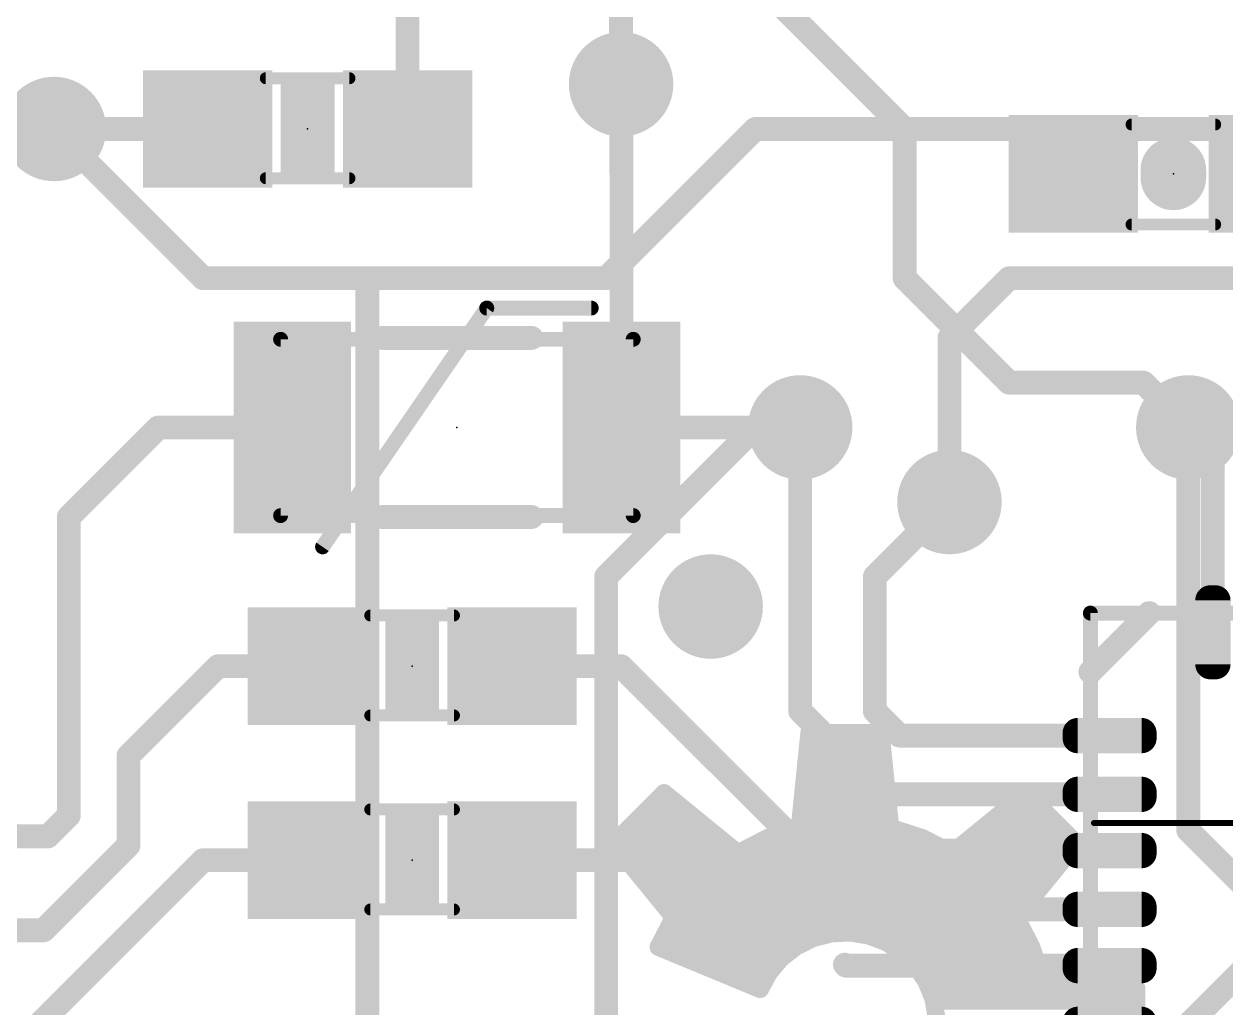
# Model space of a CAD drawing. Extents: x -0.9 to 39.5, y -0.1 to 25.5.
# Drawn here: x 9.02 to 19.24, y 12.84 to 21.21 of the extents above; entities that cross this region are included whole.
import ezdxf

# ---------------------------------------------------------------- set-up
doc = ezdxf.new("R2010")
doc.units = 0
for name, color, linetype in [('1', 12, 'CONTINUOUS'), ('16', 132, 'CONTINUOUS'), ('18', 110, 'CONTINUOUS'), ('21', 41, 'CONTINUOUS'), ('22', 40, 'CONTINUOUS'), ('23', 53, 'CONTINUOUS'), ('49', 253, 'CONTINUOUS'), ('51', 53, 'CONTINUOUS')]:
    doc.layers.add(name, color=color, linetype=linetype)

# ---------------------------------------------------------------- blocks, each defined once
blk = doc.blocks.new('RECT')
blk.add_solid([(-0.5, -0.5), (0.5, -0.5), (-0.5, 0.5), (0.5, 0.5)])
blk = doc.blocks.new('RECT128000X48000R85')
at = {"const_width": 0.1275}
blk.add_lwpolyline([(0.3362, -0.0225), (0.3362, 0.0225, 0.4142), (0.2725, 0.0863), (-0.2725, 0.0863, 0.4142), (-0.3362, 0.0225), (-0.3362, -0.0225, 0.4142), (-0.2725, -0.0863), (0.2725, -0.0863, 0.4142)], format="xyb", close=True, dxfattribs=at)
blk.add_solid([(-0.2979, -0.0479), (0.2979, -0.0479), (-0.2979, 0.0479), (0.2979, 0.0479)])
blk = doc.blocks.new('ROUNDV')
at = {"const_width": 0.5}
blk.add_lwpolyline([(0, -0.25, 1), (0, 0.25, 1), (0, -0.25)], format="xyb", dxfattribs=at)

msp = doc.modelspace()

# ---------------------------------------------------------------- linework, layer by layer
at = {"layer": '1', "const_width": 0.2032}
for points in [[(12.28, 20.32), (12.28, 21.59)], [(16.51, 20.32), (15.24, 21.59)], [(14.1, 19.936), (14.097, 20.701)], [(9.271, 20.32), (8.128, 20.32)], [(9.271, 20.32), (10.58, 20.32)], [(16.51, 19.05), (16.51, 20.32)], [(14.1, 17.78), (14.1, 19.936)], [(17.399, 18.161), (16.51, 19.05)], [(17.399, 18.161), (18.542, 18.161)], [(18.542, 18.161), (18.923, 17.78)], [(9.398, 17.018), (10.16, 17.78)], [(11.3, 17.78), (10.16, 17.78)], [(15.621, 17.78), (14.1, 17.78)], [(15.621, 17.78), (15.621, 15.367)], [(19.1323, 17.5707), (18.923, 17.78)], [(19.1323, 16.0365), (19.1323, 17.5707)], [(16.256, 16.51), (16.891, 17.145)], [(9.398, 14.478), (9.398, 17.018)], [(16.256, 15.367), (16.256, 16.51)], [(10.668, 15.748), (9.906, 14.986)], [(11.469, 15.748), (10.668, 15.748)], [(13.169, 15.748), (14.097, 15.748)], [(15.6661, 14.1789), (14.097, 15.748)], [(15.621, 15.367), (16.3303, 14.6577)], [(16.4653, 15.1577), (16.256, 15.367)], [(18.2535, 15.1577), (16.4653, 15.1577)], [(9.906, 14.224), (9.906, 14.986)], [(18.2535, 14.6577), (16.3303, 14.6577)], [(9.398, 14.478), (9.22, 14.3)], [(7.58, 14.3), (9.22, 14.3)], [(9.182, 13.5), (9.906, 14.224)], [(18.2535, 14.1789), (15.6661, 14.1789)], [(9.144, 12.7), (10.541, 14.097)], [(10.541, 14.097), (11.469, 14.097)], [(15.113, 14.097), (13.169, 14.097)], [(15.5311, 13.6789), (15.113, 14.097)], [(18.2535, 13.6789), (15.5311, 13.6789)], [(7.58, 13.5), (9.182, 13.5)], [(16.01, 13.2), (16.002, 13.208)], [(18.2535, 13.2), (16.01, 13.2)]]:
    msp.add_lwpolyline(points, dxfattribs=at)
at = {"layer": '1', "const_width": 0.1016}
for points in [[(14.1478, 20.7012, 1), (14.0462, 20.7008)], [(9.271, 20.3708, 1), (9.271, 20.2692)], [(9.271, 20.2692, 1), (9.271, 20.3708)], [(10.58, 20.2692, 1), (10.58, 20.3708)], [(12.2292, 20.32, 1), (12.3308, 20.32)], [(16.5608, 20.32, 1), (16.4592, 20.32)], [(16.4741, 20.2841, 1), (16.5459, 20.3559)], [(14.1508, 19.936, 1), (14.0492, 19.936)], [(14.0492, 19.9358, 1), (14.1508, 19.9362)], [(16.5459, 19.0859, 1), (16.4741, 19.0141)], [(16.4592, 19.05, 1), (16.5608, 19.05)], [(17.399, 18.2118, 1), (17.399, 18.1102)], [(17.3631, 18.1251, 1), (17.4349, 18.1969)], [(18.5779, 18.1969, 1), (18.5061, 18.1251)], [(18.542, 18.1102, 1), (18.542, 18.2118)], [(10.16, 17.8308, 1), (10.16, 17.7292)], [(10.1959, 17.7441, 1), (10.1241, 17.8159)], [(11.3, 17.7292, 1), (11.3, 17.8308)], [(14.1, 17.8308, 1), (14.1, 17.7292)], [(14.0492, 17.78, 1), (14.1508, 17.78)], [(15.6718, 17.78, 1), (15.5702, 17.78)], [(15.621, 17.7292, 1), (15.621, 17.8308)], [(18.9589, 17.8159, 1), (18.8871, 17.7441)], [(18.8871, 17.7441, 1), (18.9589, 17.8159)], [(19.1831, 17.5707, 1), (19.0815, 17.5707)], [(19.0963, 17.5348, 1), (19.1682, 17.6067)], [(16.9269, 17.1091, 1), (16.8551, 17.1809)], [(9.4488, 17.018, 1), (9.3472, 17.018)], [(9.3621, 17.0539, 1), (9.4339, 16.9821)], [(16.3068, 16.51, 1), (16.2052, 16.51)], [(16.2201, 16.5459, 1), (16.2919, 16.4741)], [(19.0815, 16.0365, 1), (19.1831, 16.0365)], [(10.668, 15.7988, 1), (10.668, 15.6972)], [(10.7039, 15.7121, 1), (10.6321, 15.7839)], [(11.469, 15.6972, 1), (11.469, 15.7988)], [(13.169, 15.7988, 1), (13.169, 15.6972)], [(14.1329, 15.7839, 1), (14.0611, 15.7121)], [(14.097, 15.6972, 1), (14.097, 15.7988)], [(15.6569, 15.4029, 1), (15.5851, 15.3311)], [(16.2919, 15.4029, 1), (16.2201, 15.3311)], [(15.5702, 15.367, 1), (15.6718, 15.367)], [(16.2052, 15.367, 1), (16.3068, 15.367)], [(16.4653, 15.2085, 1), (16.4653, 15.1069)], [(16.4293, 15.1218, 1), (16.5012, 15.1937)], [(18.2535, 15.1069, 1), (18.2535, 15.2085)], [(9.9568, 14.986, 1), (9.8552, 14.986)], [(9.8701, 15.0219, 1), (9.9419, 14.9501)], [(16.3303, 14.7085, 1), (16.3303, 14.6069)], [(16.2943, 14.6218, 1), (16.3662, 14.6937)], [(18.2535, 14.6069, 1), (18.2535, 14.7085)], [(9.3472, 14.478, 1), (9.4488, 14.478)], [(9.4339, 14.4421, 1), (9.3621, 14.5139)], [(9.1841, 14.3359, 1), (9.2559, 14.2641)], [(9.22, 14.2492, 1), (9.22, 14.3508)], [(9.9419, 14.1881, 1), (9.8701, 14.2599)], [(9.8552, 14.224, 1), (9.9568, 14.224)], [(15.6661, 14.2297, 1), (15.6661, 14.1281)], [(15.6302, 14.1429, 1), (15.7021, 14.2148)], [(18.2535, 14.1281, 1), (18.2535, 14.2297)], [(10.541, 14.1478, 1), (10.541, 14.0462)], [(10.5769, 14.0611, 1), (10.5051, 14.1329)], [(11.469, 14.0462, 1), (11.469, 14.1478)], [(13.169, 14.1478, 1), (13.169, 14.0462)], [(15.1489, 14.1329, 1), (15.0771, 14.0611)], [(15.113, 14.0462, 1), (15.113, 14.1478)], [(15.5311, 13.7297, 1), (15.5311, 13.6281)], [(15.4952, 13.6429, 1), (15.5671, 13.7148)], [(18.2535, 13.6281, 1), (18.2535, 13.7297)], [(9.182, 13.4492, 1), (9.182, 13.5508)], [(9.1461, 13.5359, 1), (9.2179, 13.4641)], [(16.0379, 13.2439, 1), (15.9661, 13.1721)], [(16.01, 13.2508, 1), (16.01, 13.1492)], [(18.2535, 13.1492, 1), (18.2535, 13.2508)], [(15.9741, 13.1641, 1), (16.0459, 13.2359)]]:
    msp.add_lwpolyline(points, format="xyb", dxfattribs=at)
at = {"layer": '16', "const_width": 0.2032}
for points in [[(14.097, 20.701), (14.097, 22.987)], [(10.541, 19.05), (9.271, 20.32)], [(15.24, 20.32), (13.97, 19.05)], [(30.48, 20.32), (15.24, 20.32)], [(11.938, 19.05), (10.541, 19.05)], [(13.97, 19.05), (11.938, 19.05)], [(11.938, 9.144), (11.938, 19.05)], [(17.399, 19.05), (16.891, 18.542)], [(17.399, 19.05), (30.099, 19.05)], [(16.891, 18.542), (16.891, 17.145)], [(15.24, 17.78), (13.97, 16.51)], [(15.621, 17.78), (15.24, 17.78)], [(24.765, 17.78), (18.923, 17.78)], [(18.923, 14.351), (18.923, 17.78)], [(13.97, 16.51), (13.97, 12.319)], [(19.431, 13.843), (18.923, 14.351)], [(17.9441, 11.7211), (19.558, 13.335)]]:
    msp.add_lwpolyline(points, dxfattribs=at)
at = {"layer": '16', "const_width": 0.1016}
for points in [[(14.0462, 20.701, 1), (14.1478, 20.701)], [(9.3069, 20.3559, 1), (9.2351, 20.2841)], [(15.24, 20.3708, 1), (15.24, 20.2692)], [(15.2759, 20.2841, 1), (15.2041, 20.3559)], [(10.541, 19.1008, 1), (10.541, 18.9992)], [(10.5051, 19.0141, 1), (10.5769, 19.0859)], [(11.938, 19.1008, 1), (11.938, 18.9992)], [(11.9888, 19.05, 1), (11.8872, 19.05)], [(11.938, 18.9992, 1), (11.938, 19.1008)], [(13.9341, 19.0859, 1), (14.0059, 19.0141)], [(13.97, 18.9992, 1), (13.97, 19.1008)], [(17.399, 19.1008, 1), (17.399, 18.9992)], [(17.4349, 19.0141, 1), (17.3631, 19.0859)], [(16.9418, 18.542, 1), (16.8402, 18.542)], [(16.8551, 18.5779, 1), (16.9269, 18.5061)], [(15.24, 17.8308, 1), (15.24, 17.7292)], [(15.2759, 17.7441, 1), (15.2041, 17.8159)], [(15.621, 17.7292, 1), (15.621, 17.8308)], [(18.923, 17.8308, 1), (18.923, 17.7292)], [(18.9738, 17.78, 1), (18.8722, 17.78)], [(16.8402, 17.145, 1), (16.9418, 17.145)], [(14.0208, 16.51, 1), (13.9192, 16.51)], [(13.9341, 16.5459, 1), (14.0059, 16.4741)], [(18.9589, 14.3869, 1), (18.8871, 14.3151)], [(18.8722, 14.351, 1), (18.9738, 14.351)]]:
    msp.add_lwpolyline(points, format="xyb", dxfattribs=at)
at = {"layer": '21'}
for points, const_width in [([(18.796, 19.9085), (18.796, 19.9695)], 0.5588), ([(12.065, 18.542), (13.335, 18.542)], 0.2032), ([(13.335, 17.018), (12.065, 17.018)], 0.2032), ([(18.59, 16.2), (18.09, 15.7)], 0.2032)]:
    msp.add_lwpolyline(points, dxfattribs=dict(at, const_width=const_width))
for points, const_width in [([(18.9357, 19.9695, 1), (18.6563, 19.9695)], 0.2794), ([(18.6563, 19.9085, 1), (18.9357, 19.9085)], 0.2794), ([(12.065, 18.5928, 1), (12.065, 18.4912)], 0.1016), ([(13.335, 18.4912, 1), (13.335, 18.5928)], 0.1016), ([(12.065, 17.0688, 1), (12.065, 16.9672)], 0.1016), ([(13.335, 16.9672, 1), (13.335, 17.0688)], 0.1016), ([(18.6259, 16.1641, 1), (18.5541, 16.2359)], 0.1016), ([(18.0541, 15.7359, 1), (18.1259, 15.6641)], 0.1016)]:
    msp.add_lwpolyline(points, format="xyb", dxfattribs=dict(at, const_width=const_width))
at = {"layer": '22', "const_width": 0.15}
for points in [[(15.6154, 14.3747), (15.6973, 15.1814)], [(15.6973, 15.1814), (16.3067, 15.1814)], [(16.3067, 15.1814), (16.3886, 14.3747)], [(15.6941, 15.15), (16.3099, 15.15)], [(15.6789, 15), (16.3251, 15)], [(15.6637, 14.85), (16.3403, 14.85)], [(14.032, 14.2392), (14.4628, 14.67)], [(14.4628, 14.67), (15.0912, 14.1576)], [(15.6484, 14.7), (16.3556, 14.7)], [(16.9128, 14.1576), (17.5412, 14.67)], [(17.5412, 14.67), (17.972, 14.2392)], [(14.3428, 14.55), (14.61, 14.55)], [(15.6332, 14.55), (16.3708, 14.55)], [(17.394, 14.55), (17.6612, 14.55)], [(14.1928, 14.4), (14.7939, 14.4)], [(15.3443, 14.2879), (15.6154, 14.3747)], [(15.618, 14.4), (16.386, 14.4)], [(16.3886, 14.3747), (16.6597, 14.2879)], [(17.2101, 14.4), (17.8112, 14.4)], [(14.0428, 14.25), (14.9779, 14.25)], [(15.0912, 14.1576), (15.3443, 14.2879)], [(15.2706, 14.25), (16.7334, 14.25)], [(16.6597, 14.2879), (16.9128, 14.1576)], [(17.0261, 14.25), (17.9612, 14.25)], [(14.5444, 13.6108), (14.032, 14.2392)], [(17.972, 14.2392), (17.4596, 13.6108)], [(14.1455, 14.1), (17.8585, 14.1)], [(14.2678, 13.95), (17.7362, 13.95)], [(14.3901, 13.8), (17.6139, 13.8)], [(14.5124, 13.65), (17.4916, 13.65)], [(14.414, 13.3578), (14.5444, 13.6108)], [(17.4596, 13.6108), (17.5899, 13.3577)], [(14.4873, 13.5), (17.5167, 13.5)], [(15.7302, 13.4325), (15.5864, 13.3615)], [(15.8856, 13.4725), (15.7302, 13.4325)], [(16.0458, 13.48), (15.8856, 13.4725)], [(16.2042, 13.4546), (16.0458, 13.48)], [(16.3541, 13.3974), (16.2042, 13.4546)], [(15.2802, 12.999), (14.414, 13.3578)], [(14.4328, 13.35), (15.5716, 13.35)], [(15.5864, 13.3615), (15.46, 13.2627)], [(16.4891, 13.3108), (16.3541, 13.3974)], [(16.428, 13.35), (17.5924, 13.35)], [(17.5899, 13.3577), (17.6767, 13.0866)], [(15.46, 13.2627), (15.3565, 13.1401)], [(16.6036, 13.1984), (16.4891, 13.3108)], [(14.795, 13.2), (15.4071, 13.2)], [(15.3565, 13.1401), (15.2802, 12.999)], [(16.602, 13.2), (17.6404, 13.2)], [(16.6928, 13.065), (16.6036, 13.1984)], [(15.1571, 13.05), (15.3078, 13.05)], [(16.7528, 12.9163), (16.6928, 13.065)], [(16.6988, 13.05), (18.0372, 13.05)], [(17.6767, 13.0866), (18.4834, 13.0047)], [(16.7811, 12.7584), (16.7528, 12.9163)], [(18.4834, 13.0047), (18.4834, 12.3953)], [(16.7557, 12.9), (18.4834, 12.9)]]:
    msp.add_lwpolyline(points, dxfattribs=at)
at = {"layer": '22', "const_width": 0.075}
for points in [[(15.6973, 15.2189, 1), (15.6973, 15.1439)], [(15.7346, 15.1776, 1), (15.66, 15.1852)], [(16.344, 15.1852, 1), (16.2694, 15.1776)], [(16.3067, 15.1439, 1), (16.3067, 15.2189)], [(15.6941, 15.1875, 1), (15.6941, 15.1125)], [(16.3099, 15.1125, 1), (16.3099, 15.1875)], [(15.6789, 15.0375, 1), (15.6789, 14.9625)], [(16.3251, 14.9625, 1), (16.3251, 15.0375)], [(15.6637, 14.8875, 1), (15.6637, 14.8125)], [(16.3403, 14.8125, 1), (16.3403, 14.8875)], [(14.4865, 14.6991, 1), (14.4391, 14.6409)], [(14.4893, 14.6435, 1), (14.4363, 14.6965)], [(15.6484, 14.7375, 1), (15.6484, 14.6625)], [(16.3556, 14.6625, 1), (16.3556, 14.7375)], [(17.5677, 14.6965, 1), (17.5147, 14.6435)], [(17.5649, 14.6409, 1), (17.5175, 14.6991)], [(14.3428, 14.5875, 1), (14.3428, 14.5125)], [(14.61, 14.5125, 1), (14.61, 14.5875)], [(15.6332, 14.5875, 1), (15.6332, 14.5125)], [(16.3708, 14.5125, 1), (16.3708, 14.5875)], [(17.394, 14.5875, 1), (17.394, 14.5125)], [(17.6612, 14.5125, 1), (17.6612, 14.5875)], [(14.1928, 14.4375, 1), (14.1928, 14.3625)], [(14.7939, 14.3625, 1), (14.7939, 14.4375)], [(15.618, 14.4375, 1), (15.618, 14.3625)], [(15.6268, 14.339, 1), (15.604, 14.4104)], [(16.4, 14.4104, 1), (16.3772, 14.339)], [(16.386, 14.3625, 1), (16.386, 14.4375)], [(17.2101, 14.4375, 1), (17.2101, 14.3625)], [(17.8112, 14.3625, 1), (17.8112, 14.4375)], [(14.0428, 14.2875, 1), (14.0428, 14.2125)], [(14.9779, 14.2125, 1), (14.9779, 14.2875)], [(15.2706, 14.2875, 1), (15.2706, 14.2125)], [(15.3328, 14.3236, 1), (15.3557, 14.2522)], [(15.3614, 14.2546, 1), (15.3271, 14.3213)], [(15.5781, 14.3785, 1), (15.6527, 14.3709)], [(16.3513, 14.3709, 1), (16.4259, 14.3785)], [(16.6769, 14.3213, 1), (16.6426, 14.2546)], [(16.6483, 14.2522, 1), (16.6712, 14.3236)], [(16.7334, 14.2125, 1), (16.7334, 14.2875)], [(17.0261, 14.2875, 1), (17.0261, 14.2125)], [(17.9612, 14.2125, 1), (17.9612, 14.2875)], [(14.0611, 14.2629, 1), (14.0029, 14.2155)], [(14.0055, 14.2657, 1), (14.0585, 14.2127)], [(15.074, 14.1909, 1), (15.1084, 14.1243)], [(15.0675, 14.1285, 1), (15.1149, 14.1867)], [(16.8891, 14.1867, 1), (16.9365, 14.1285)], [(16.8956, 14.1243, 1), (16.93, 14.1909)], [(18.0011, 14.2155, 1), (17.9429, 14.2629)], [(17.9455, 14.2127, 1), (17.9985, 14.2657)], [(14.1455, 14.1375, 1), (14.1455, 14.0625)], [(17.8585, 14.0625, 1), (17.8585, 14.1375)], [(14.2678, 13.9875, 1), (14.2678, 13.9125)], [(17.7362, 13.9125, 1), (17.7362, 13.9875)], [(14.3901, 13.8375, 1), (14.3901, 13.7625)], [(17.6139, 13.7625, 1), (17.6139, 13.8375)], [(14.5124, 13.6875, 1), (14.5124, 13.6125)], [(17.4916, 13.6125, 1), (17.4916, 13.6875)], [(14.5777, 13.5936, 1), (14.5111, 13.628)], [(14.5153, 13.5871, 1), (14.5735, 13.6345)], [(17.4929, 13.628, 1), (17.4263, 13.5936)], [(17.4305, 13.6345, 1), (17.4887, 13.5871)], [(14.4873, 13.5375, 1), (14.4873, 13.4625)], [(15.7209, 13.4688, 1), (15.7396, 13.3962)], [(15.7468, 13.3988, 1), (15.7137, 13.4661)], [(15.8838, 13.51, 1), (15.8873, 13.4351)], [(15.8949, 13.4362, 1), (15.8762, 13.5089)], [(16.0518, 13.5171, 1), (16.0399, 13.443)], [(16.0476, 13.4426, 1), (16.0441, 13.5175)], [(16.2176, 13.4897, 1), (16.1909, 13.4196)], [(16.1983, 13.4176, 1), (16.2102, 13.4917)], [(17.5167, 13.4625, 1), (17.5167, 13.5375)], [(14.4284, 13.3924, 1), (14.3996, 13.3232)], [(14.3807, 13.375, 1), (14.4473, 13.3406)], [(14.4328, 13.3875, 1), (14.4328, 13.3125)], [(15.5698, 13.3952, 1), (15.6029, 13.3279)], [(15.6095, 13.332, 1), (15.5633, 13.3911)], [(15.5716, 13.3125, 1), (15.5716, 13.3875)], [(16.3744, 13.429, 1), (16.3339, 13.3659)], [(16.3407, 13.3624, 1), (16.3675, 13.4325)], [(16.428, 13.3875, 1), (16.428, 13.3125)], [(17.6256, 13.3692, 1), (17.5542, 13.3463)], [(17.5566, 13.3406, 1), (17.6233, 13.3749)], [(17.5924, 13.3125, 1), (17.5924, 13.3875)], [(15.4369, 13.2922, 1), (15.4831, 13.2332)], [(15.4886, 13.2385, 1), (15.4313, 13.2869)], [(16.5154, 13.3376, 1), (16.4629, 13.284)], [(16.4689, 13.2792, 1), (16.5094, 13.3424)], [(14.795, 13.2375, 1), (14.795, 13.1625)], [(15.3278, 13.1643, 1), (15.3851, 13.1159)], [(15.3895, 13.1223, 1), (15.3235, 13.158)], [(15.4071, 13.1625, 1), (15.4071, 13.2375)], [(16.602, 13.2375, 1), (16.602, 13.1625)], [(16.6348, 13.2193, 1), (16.5724, 13.1776)], [(16.5774, 13.1717, 1), (16.6299, 13.2252)], [(17.6404, 13.1625, 1), (17.6404, 13.2375)], [(15.1571, 13.0875, 1), (15.1571, 13.0125)], [(15.3078, 13.0125, 1), (15.3078, 13.0875)], [(16.7275, 13.0791, 1), (16.658, 13.051)], [(16.6988, 13.0875, 1), (16.6988, 13.0125)], [(16.6616, 13.0442, 1), (16.7239, 13.0859)], [(17.6805, 13.1239, 1), (17.6729, 13.0493)], [(17.641, 13.0752, 1), (17.7124, 13.098)], [(18.0372, 13.0125, 1), (18.0372, 13.0875)], [(15.2472, 13.0168, 1), (15.3132, 12.9812)], [(15.2658, 12.9644, 1), (15.2946, 13.0336)], [(16.7897, 12.9229, 1), (16.7158, 12.9096)], [(18.5209, 13.0047, 1), (18.4459, 13.0047)], [(18.4796, 12.9674, 1), (18.4872, 13.042)], [(16.718, 12.9022, 1), (16.7875, 12.9303)], [(16.7557, 12.9375, 1), (16.7557, 12.8625)], [(18.4834, 12.8625, 1), (18.4834, 12.9375)]]:
    msp.add_lwpolyline(points, format="xyb", dxfattribs=at)
at = {"layer": '23'}
for p in [(11.43, 20.32), (18.796, 19.939), (12.7, 17.78), (12.319, 15.748), (12.319, 14.097)]:
    msp.add_point(p, dxfattribs=at)
at = {"layer": '49', "const_width": 0.0508}
msp.add_lwpolyline([(18.1203, 14.4133), (25.0037, 14.4133)], dxfattribs=at)
at = {"layer": '49', "const_width": 0.0254}
msp.add_lwpolyline([(18.1203, 14.426, 1), (18.1203, 14.4006)], format="xyb", dxfattribs=at)
at = {"layer": '51'}
for points, const_width in [([(11.074, 20.752), (11.786, 20.752)], 0.1016), ([(19.152, 20.358), (18.44, 20.358)], 0.1016), ([(11.074, 19.901), (11.786, 19.901)], 0.1016), ([(19.152, 19.507), (18.44, 19.507)], 0.1016), ([(11.557, 16.764), (12.954, 18.796)], 0.127), ([(12.954, 18.796), (13.843, 18.796)], 0.127), ([(11.2, 18.53), (14.2, 18.53)], 0.127), ([(11.2, 17.03), (11.2, 18.53)], 0.127), ([(14.2, 18.53), (14.2, 17.03)], 0.127), ([(14.2, 17.03), (11.2, 17.03)], 0.127), ([(18.09, 16.2), (18.09, 9.2)], 0.127), ([(25.09, 16.2), (18.09, 16.2)], 0.127), ([(11.963, 16.18), (12.675, 16.18)], 0.1016), ([(11.963, 15.329), (12.675, 15.329)], 0.1016), ([(11.963, 14.529), (12.675, 14.529)], 0.1016), ([(11.963, 13.678), (12.675, 13.678)], 0.1016)]:
    msp.add_lwpolyline(points, dxfattribs=dict(at, const_width=const_width))
for points, const_width in [([(11.074, 20.7774, 1), (11.074, 20.7266)], 0.0508), ([(11.786, 20.7266, 1), (11.786, 20.7774)], 0.0508), ([(18.44, 20.3834, 1), (18.44, 20.3326)], 0.0508), ([(19.152, 20.3326, 1), (19.152, 20.3834)], 0.0508), ([(11.074, 19.9264, 1), (11.074, 19.8756)], 0.0508), ([(11.786, 19.8756, 1), (11.786, 19.9264)], 0.0508), ([(18.44, 19.5324, 1), (18.44, 19.4816)], 0.0508), ([(19.152, 19.4816, 1), (19.152, 19.5324)], 0.0508), ([(12.954, 18.8277, 1), (12.954, 18.7643)], 0.0635), ([(12.9802, 18.778, 1), (12.9278, 18.814)], 0.0635), ([(13.843, 18.7643, 1), (13.843, 18.8277)], 0.0635), ([(11.2, 18.5617, 1), (11.2, 18.4983)], 0.0635), ([(11.2318, 18.53, 1), (11.1683, 18.53)], 0.0635), ([(14.2318, 18.53, 1), (14.1683, 18.53)], 0.0635), ([(14.2, 18.4983, 1), (14.2, 18.5617)], 0.0635), ([(11.2, 17.0617, 1), (11.2, 16.9983)], 0.0635), ([(14.2, 16.9983, 1), (14.2, 17.0617)], 0.0635), ([(11.1683, 17.03, 1), (11.2318, 17.03)], 0.0635), ([(14.1683, 17.03, 1), (14.2318, 17.03)], 0.0635), ([(11.5308, 16.782, 1), (11.5832, 16.746)], 0.0635), ([(18.1217, 16.2, 1), (18.0583, 16.2)], 0.0635), ([(18.09, 16.2317, 1), (18.09, 16.1683)], 0.0635), ([(11.963, 16.2054, 1), (11.963, 16.1546)], 0.0508), ([(12.675, 16.1546, 1), (12.675, 16.2054)], 0.0508), ([(11.963, 15.3544, 1), (11.963, 15.3036)], 0.0508), ([(12.675, 15.3036, 1), (12.675, 15.3544)], 0.0508), ([(11.963, 14.5544, 1), (11.963, 14.5036)], 0.0508), ([(12.675, 14.5036, 1), (12.675, 14.5544)], 0.0508), ([(11.963, 13.7034, 1), (11.963, 13.6526)], 0.0508), ([(12.675, 13.6526, 1), (12.675, 13.7034)], 0.0508)]:
    msp.add_lwpolyline(points, format="xyb", dxfattribs=dict(at, const_width=const_width))

# ---------------------------------------------------------------- block references
at = {"layer": '1', "xscale": 1.1}
for p in [(10.58, 20.32), (12.28, 20.32), (11.469, 15.748), (13.169, 15.748), (11.469, 14.097), (13.169, 14.097)]:
    msp.add_blockref('RECT', p, dxfattribs=at)
at = {"layer": '1', "xscale": 1.1, "rotation": 180}
for p in [(17.946, 19.939), (19.646, 19.939)]:
    msp.add_blockref('RECT', p, dxfattribs=at)
at = {"layer": '1', "yscale": 1.8}
for p in [(11.3, 17.78), (14.1, 17.78)]:
    msp.add_blockref('RECT', p, dxfattribs=at)
at = {"layer": '1'}
for p, rotation in [((19.1323, 16.0365), 270), ((18.2535, 15.1577), 180), ((18.2535, 14.6577), 180), ((18.2535, 14.1789), 180), ((18.2535, 13.6789), 180), ((18.2535, 13.2), 180), ((18.2535, 12.7), 180)]:
    msp.add_blockref('RECT128000X48000R85', p, dxfattribs=dict(at, rotation=rotation))
at = {"layer": '18', "xscale": 0.889, "yscale": 0.889}
for p in [(14.097, 20.701), (14.097, 20.701), (9.271, 20.32), (9.271, 20.32), (15.621, 17.78), (15.621, 17.78), (18.923, 17.78), (18.923, 17.78), (16.891, 17.145), (16.891, 17.145), (14.859, 16.256), (14.859, 16.256)]:
    msp.add_blockref('ROUNDV', p, dxfattribs=at)
at = {"layer": '21', "xscale": 0.4572, "yscale": 0.762}
for p in [(11.43, 20.32), (12.319, 15.748), (12.319, 14.097)]:
    msp.add_blockref('RECT', p, dxfattribs=at)
at = {"layer": '51', "xscale": 0.5001, "yscale": 0.95}
for p in [(10.8419, 20.3251), (12.0103, 20.3251), (11.7309, 15.7531), (12.8993, 15.7531), (11.7309, 14.1021), (12.8993, 14.1021)]:
    msp.add_blockref('RECT', p, dxfattribs=at)
at = {"layer": '51', "xscale": 0.5001, "yscale": 0.95, "rotation": 180}
for p in [(18.2157, 19.9339), (19.3842, 19.9339)]:
    msp.add_blockref('RECT', p, dxfattribs=at)

doc.saveas('drawing.dxf')
